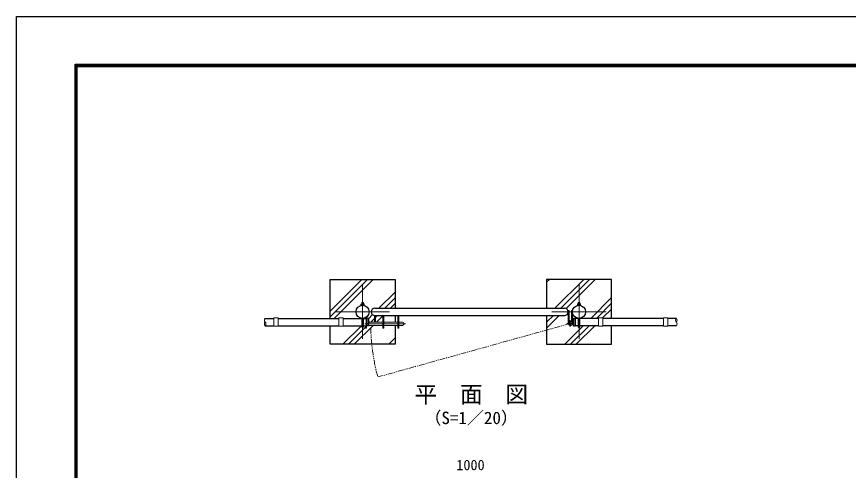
# Model space of a CAD drawing. Units: millimetres, scale not verified. Extents: x -4200 to 4200, y -2970 to 2970.
# Drawn here: x -4200 to -357, y 872 to 2970 of the extents above; entities that cross this region are included whole.
import ezdxf
from ezdxf.enums import TextEntityAlignment as Align

# ---------------------------------------------------------------- set-up
doc = ezdxf.new("R2010")
doc.units = ezdxf.units.MM
doc.header["$LTSCALE"] = 10
for name, pattern in [('DASHED', [7.5, 6, -1.5]), ('USER1', [50.8, 31.75, -6.35, 6.35, -6.35]), ('USER2', [5, 2.5, -0.5, 0.5, -0.5, 0.5, -0.5])]:
    doc.linetypes.add(name, pattern=pattern)
for name, color, linetype, lineweight in [('0-0_D-STR1', 1, 'Continuous', 25), ('0-1_D-DCR-HCH', 7, 'Continuous', 13), ('0-2_D-STR3', 3, 'Continuous', 13), ('0-3_D-BMK', 2, 'USER1', 13), ('0-4_D-STR4', 7, 'Continuous', 25), ('0-7_D-STR-DIM', 7, 'Continuous', 13), ('0-B_D-TTL-TXT', 7, 'Continuous', 25), ('0-C_D-TTL', 7, 'Continuous', 25)]:
    doc.layers.add(name, color=color, linetype=linetype, lineweight=lineweight)
doc.styles.add('ＭＳ ゴシック', font='')
doc.styles.get('ＭＳ ゴシック').set_extended_font_data('MS Gothic')

msp = doc.modelspace()

# ---------------------------------------------------------------- linework, layer by layer
at = {"layer": '0-0_D-STR1'}
for p, q in [((-2544.48, 1622.08), (-1668.48, 1622.08)), ((-2544.48, 1588.08), (-1668.48, 1588.08)), ((-3051.23, 1574.83), (-3011.23, 1574.83)), ((-3051.23, 1540.83), (-3011.23, 1540.83)), ((-2991.23, 1574.83), (-2711.23, 1574.83)), ((-2991.23, 1540.83), (-2711.23, 1540.83)), ((-2691.23, 1574.83), (-2605.23, 1574.83)), ((-2691.23, 1540.83), (-2605.23, 1540.83)), ((-2597.23, 1574.83), (-2584.23, 1574.83)), ((-2597.23, 1540.83), (-2584.23, 1540.83)), ((-2575.89, 1575.33), (-2584.23, 1575.33)), ((-2584.23, 1575.33), (-2584.23, 1540.33)), ((-2575.89, 1540.33), (-2584.23, 1540.33)), ((-2576.23, 1575.33), (-2576.23, 1540.33)), ((-1626.56, 1575.33), (-1618.23, 1575.33)), ((-1626.56, 1540.33), (-1618.23, 1540.33)), ((-1626.23, 1575.33), (-1626.23, 1540.33)), ((-1618.23, 1575.33), (-1618.23, 1540.33)), ((-1605.23, 1574.83), (-1618.23, 1574.83)), ((-1605.23, 1540.83), (-1618.23, 1540.83)), ((-1511.23, 1574.83), (-1597.23, 1574.83)), ((-1511.23, 1540.83), (-1597.23, 1540.83)), ((-1211.23, 1574.83), (-1491.23, 1574.83)), ((-1211.23, 1540.83), (-1491.23, 1540.83)), ((-1151.23, 1574.83), (-1191.23, 1574.83)), ((-1151.23, 1540.83), (-1191.23, 1540.83))]:
    msp.add_line(p, q, dxfattribs=at)
for centre in [(-2601.23, 1605.08), (-1601.23, 1605.08)]:
    msp.add_circle(centre, 30.25, dxfattribs=at)
for centre, radius, start, end in [((-2544.48, 1605.08), 17, 90, 270), ((-1668.48, 1605.08), 17, 270, 90), ((-2575.89, 1574.33), 1, 32.29827, 90), ((-2575.89, 1541.33), 1, 270, 327.70173), ((-2606.45, 1557.83), 35.72, 331.52136, 28.47864), ((-1596, 1557.83), 35.72, 151.52136, 208.47864), ((-1626.56, 1574.33), 1, 90, 147.70173), ((-1626.56, 1541.33), 1, 212.29827, 270)]:
    msp.add_arc(centre, radius, start, end, dxfattribs=at)
at = {"layer": '0-1_D-DCR-HCH'}
for p, q in [((-2751.23, 1582.16), (-2578.3, 1755.08)), ((-2751.23, 1608.68), (-2604.82, 1755.08)), ((-2732.04, 1574.83), (-2551.79, 1755.08)), ((-1751.23, 1742.11), (-1738.26, 1755.08)), ((-1712.16, 1622.08), (-1579.16, 1755.08)), ((-1685.64, 1622.08), (-1552.64, 1755.08)), ((-1661.11, 1620.1), (-1526.13, 1755.08)), ((-2525.69, 1622.08), (-2451.23, 1696.54)), ((-2499.17, 1622.08), (-2451.23, 1670.03)), ((-1547.28, 1574.83), (-1451.23, 1670.88)), ((-2472.66, 1622.08), (-2451.23, 1643.51)), ((-1520.76, 1574.83), (-1451.23, 1644.37)), ((-1492.25, 1576.83), (-1451.23, 1617.85)), ((-2574.39, 1573.38), (-2555.8, 1591.97)), ((-2542.23, 1579.03), (-2533.17, 1588.08)), ((-2536.91, 1557.83), (-2507.98, 1586.76)), ((-1751.23, 1529.98), (-1693.13, 1588.08)), ((-1751.23, 1556.5), (-1719.64, 1588.08)), ((-1751.23, 1583.02), (-1746.16, 1588.08)), ((-2692.69, 1455.08), (-2606.94, 1540.83)), ((-2639.66, 1455.08), (-2552.91, 1541.83)), ((-2582.98, 1538.28), (-2580.92, 1540.33)), ((-2563.42, 1557.83), (-2546.73, 1574.53)), ((-1667.03, 1455.08), (-1581.28, 1540.83)), ((-1640.51, 1455.08), (-1554.76, 1540.83)), ((-1614, 1455.08), (-1528.25, 1540.83)), ((-2666.17, 1455.08), (-2587.48, 1533.78)), ((-2480.56, 1455.08), (-2451.23, 1484.41)), ((-2454.04, 1455.08), (-2451.23, 1457.9)), ((-1454.9, 1455.08), (-1451.23, 1458.75))]:
    msp.add_line(p, q, dxfattribs=at)
at = {"layer": '0-2_D-STR3'}
for p, q in [((-2608.73, 1635.33), (-2608.73, 1641.13)), ((-2593.73, 1635.33), (-2608.73, 1635.33)), ((-2595.3, 1641.83), (-2606.87, 1641.83)), ((-2605.23, 1647.26), (-2604.03, 1648.46)), ((-2605.23, 1641.83), (-2605.23, 1647.26)), ((-2605.23, 1635.06), (-2605.23, 1635.33)), ((-2604.98, 1641.13), (-2604.98, 1635.33)), ((-2604.53, 1641.83), (-2604.53, 1647.96)), ((-2598.43, 1648.46), (-2604.03, 1648.46)), ((-2597.93, 1641.83), (-2597.93, 1647.96)), ((-2597.48, 1641.13), (-2597.48, 1635.33)), ((-2597.23, 1641.83), (-2597.23, 1647.26)), ((-2597.23, 1635.06), (-2597.23, 1635.33)), ((-2593.73, 1635.33), (-2593.73, 1641.13)), ((-1608.73, 1635.33), (-1608.73, 1641.13)), ((-1608.73, 1635.33), (-1593.73, 1635.33)), ((-1607.15, 1641.83), (-1595.58, 1641.83)), ((-1605.23, 1641.83), (-1605.23, 1647.26)), ((-1605.23, 1635.06), (-1605.23, 1635.33)), ((-1604.98, 1641.13), (-1604.98, 1635.33)), ((-1604.53, 1641.83), (-1604.53, 1647.96)), ((-1604.03, 1648.46), (-1598.43, 1648.46)), ((-1597.23, 1647.26), (-1598.43, 1648.46)), ((-1597.93, 1641.83), (-1597.93, 1647.96)), ((-1597.48, 1641.13), (-1597.48, 1635.33)), ((-1597.23, 1641.83), (-1597.23, 1647.26)), ((-1597.23, 1635.06), (-1597.23, 1635.33)), ((-1593.73, 1635.33), (-1593.73, 1641.13)), ((-3011.23, 1576.83), (-3011.23, 1538.83)), ((-3011.23, 1576.83), (-2991.23, 1576.83)), ((-2991.23, 1576.83), (-2991.23, 1538.83)), ((-2711.23, 1576.83), (-2711.23, 1538.83)), ((-2711.23, 1576.83), (-2691.23, 1576.83)), ((-2691.23, 1576.83), (-2691.23, 1538.83)), ((-2587.48, 1578.14), (-2587.48, 1574.83)), ((-2587.48, 1578.14), (-2582.98, 1578.14)), ((-2582.98, 1575.33), (-2582.98, 1578.14)), ((-2546.73, 1588.08), (-2546.73, 1557.83)), ((-2542.23, 1588.08), (-2546.73, 1588.08)), ((-2542.23, 1588.08), (-2542.23, 1557.83)), ((-2507.48, 1588.08), (-2507.48, 1528.83)), ((-2502.98, 1588.08), (-2502.98, 1528.83)), ((-2438.48, 1588.08), (-2438.48, 1528.83)), ((-2433.98, 1588.08), (-2433.98, 1528.83)), ((-1651.48, 1551.08), (-1651.48, 1611.08)), ((-1646.98, 1611.08), (-1651.48, 1611.08)), ((-1646.98, 1551.08), (-1646.98, 1611.08)), ((-1631.48, 1551.08), (-1631.48, 1611.08)), ((-1511.23, 1576.83), (-1511.23, 1538.83)), ((-1491.23, 1576.83), (-1511.23, 1576.83)), ((-1491.23, 1576.83), (-1491.23, 1538.83)), ((-1211.23, 1576.83), (-1211.23, 1538.83)), ((-1191.23, 1576.83), (-1211.23, 1576.83)), ((-1191.23, 1576.83), (-1191.23, 1538.83)), ((-3011.23, 1538.83), (-2991.23, 1538.83)), ((-2711.23, 1538.83), (-2691.23, 1538.83)), ((-2605.23, 1536.46), (-2605.23, 1575.1)), ((-2597.23, 1536.46), (-2597.23, 1575.1)), ((-2587.48, 1540.83), (-2587.48, 1530.14)), ((-2582.98, 1530.14), (-2582.98, 1540.33)), ((-2574.51, 1541.83), (-2507.48, 1541.83)), ((-2570.73, 1557.83), (-2507.48, 1557.83)), ((-2502.98, 1557.83), (-2438.48, 1557.83)), ((-2502.98, 1541.83), (-2438.48, 1541.83)), ((-2433.98, 1557.83), (-2417.48, 1557.83)), ((-2433.98, 1541.83), (-2417.48, 1541.83)), ((-1646.98, 1559.43), (-1644.4, 1555.74)), ((-1605.23, 1536.46), (-1605.23, 1575.1)), ((-1597.23, 1536.46), (-1597.23, 1575.1)), ((-1491.23, 1538.83), (-1511.23, 1538.83)), ((-1191.23, 1538.83), (-1211.23, 1538.83)), ((-2587.48, 1530.14), (-2582.98, 1530.14)), ((-2507.48, 1528.83), (-2502.98, 1528.83)), ((-2438.48, 1528.83), (-2433.98, 1528.83))]:
    msp.add_line(p, q, dxfattribs=at)
for points in [[(-2598.43, 1648.46), (-2597.23, 1647.26), (-2605.23, 1647.26)], [(-1604.03, 1648.46), (-1605.23, 1647.26), (-1597.23, 1647.26)], [(-1635.98, 1559.7), (-1635.98, 1611.08), (-1631.48, 1611.08)]]:
    msp.add_lwpolyline(points, dxfattribs=at)
for centre, radius, start, end in [((-2606.85, 1638.97), 2.86, 49.0514, 130.9486), ((-2601.23, 1631.44), 10.39, 68.85295, 111.14705), ((-2595.6, 1639.03), 2.81, 48.21899, 131.78101), ((-1606.85, 1639.03), 2.81, 48.21899, 131.78101), ((-1601.23, 1631.44), 10.39, 68.85295, 111.14705), ((-1595.6, 1638.97), 2.86, 49.0514, 130.9486), ((-2417.48, 1549.83), 8, 270, 90), ((-1641.48, 1551.08), 10, 180, 123.36701), ((-1641.48, 1551.08), 5.5, 180, 122.15304)]:
    msp.add_arc(centre, radius, start, end, dxfattribs=at)
at = {"layer": '0-2_D-STR3', "linetype": 'DASHED'}
for centre in [(-2601.23, 1536.46), (-1601.23, 1536.46)]:
    msp.add_arc(centre, 4, 180, 0, dxfattribs=at)
at = {"layer": '0-3_D-BMK'}
for p, q in [((-2601.23, 1730.08), (-2601.23, 1480.08)), ((-1601.23, 1730.08), (-1601.23, 1480.08)), ((-2726.23, 1605.08), (-2476.23, 1605.08)), ((-1726.23, 1605.08), (-1476.23, 1605.08)), ((-2591.29, 1549.83), (-2402.8, 1549.83)), ((-1657.01, 1551.08), (-1625.94, 1551.08)), ((-1641.48, 1535.55), (-1641.48, 1566.61))]:
    msp.add_line(p, q, dxfattribs=at)
at = {"layer": '0-3_D-BMK', "linetype": 'USER2'}
msp.add_line((-1641.48, 1551.08), (-2528.74, 1304.28), dxfattribs=at)
msp.add_arc((-1606.73, 1551.33), 956.76, 181.26933, 195, dxfattribs=at)
at = {"layer": '0-4_D-STR4'}
for p, q in [((-2451.23, 1755.08), (-2451.23, 1622.08)), ((-1751.23, 1755.08), (-1751.23, 1622.08)), ((-2451.23, 1588.08), (-2451.23, 1557.83))]:
    msp.add_line(p, q, dxfattribs=at)
for points in [[(-2751.23, 1574.83), (-2751.23, 1755.08), (-2451.23, 1755.08)], [(-1451.23, 1574.83), (-1451.23, 1755.08), (-1751.23, 1755.08)], [(-1751.23, 1588.08), (-1751.23, 1455.08), (-1451.23, 1455.08), (-1451.23, 1540.83)], [(-2451.23, 1541.83), (-2451.23, 1455.08), (-2751.23, 1455.08), (-2751.23, 1540.83)]]:
    msp.add_lwpolyline(points, dxfattribs=at)
at = {"layer": '0-7_D-STR-DIM'}
for centre, start, end in [((-3042.67, 1566.33), 135.18146, 224.81854), ((-3042.67, 1549.33), 135.18146, 224.81854), ((-3059.78, 1549.33), 315.18146, 44.81854), ((-1142.67, 1566.33), 135.18146, 224.81854), ((-1159.78, 1566.33), 315.18146, 44.81854), ((-1159.78, 1549.33), 315.18146, 44.81854)]:
    msp.add_arc(centre, 12.06, start, end, dxfattribs=at)
at = {"layer": '0-C_D-TTL', "color": 2}
msp.add_lwpolyline([(-4199.68, 2970.23), (4200.32, 2970.23), (4200.32, -2969.77), (-4199.68, -2969.77)], close=True, dxfattribs=at)
at = {"layer": '0-C_D-TTL'}
for points in [[(-3929.68, 2750.23), (3930.32, 2750.23), (3930.32, -2749.77), (-3929.68, -2749.77)], [(-3927.18, 2747.73), (3927.82, 2747.73), (3927.82, -2747.27), (-3927.18, -2747.27)], [(-3924.68, 2745.23), (3925.32, 2745.23), (3925.32, -2744.77), (-3924.68, -2744.77)], [(-3922.18, 2742.73), (3922.82, 2742.73), (3922.82, -2742.27), (-3922.18, -2742.27)], [(-3919.68, 2740.23), (3920.32, 2740.23), (3920.32, -2739.77), (-3919.68, -2739.77)]]:
    msp.add_lwpolyline(points, close=True, dxfattribs=at)

# ---------------------------------------------------------------- texts
at = {"layer": '0-7_D-STR-DIM', "style": 'ＭＳ ゴシック'}
msp.add_text('1000', height=48.09, dxfattribs=at).set_placement((-2168.13, 858.34), align=Align.BOTTOM_LEFT)
at = {"layer": '0-B_D-TTL-TXT', "style": 'ＭＳ ゴシック'}
for s, height, p in [('平\u3000面\u3000図', 76.98, (-2361.12, 1161.55)), ('（S=1／20）', 57.7, (-2315.64, 1068.36))]:
    msp.add_text(s, height=height, dxfattribs=at).set_placement(p, align=Align.BOTTOM_LEFT)

doc.saveas('drawing.dxf')
